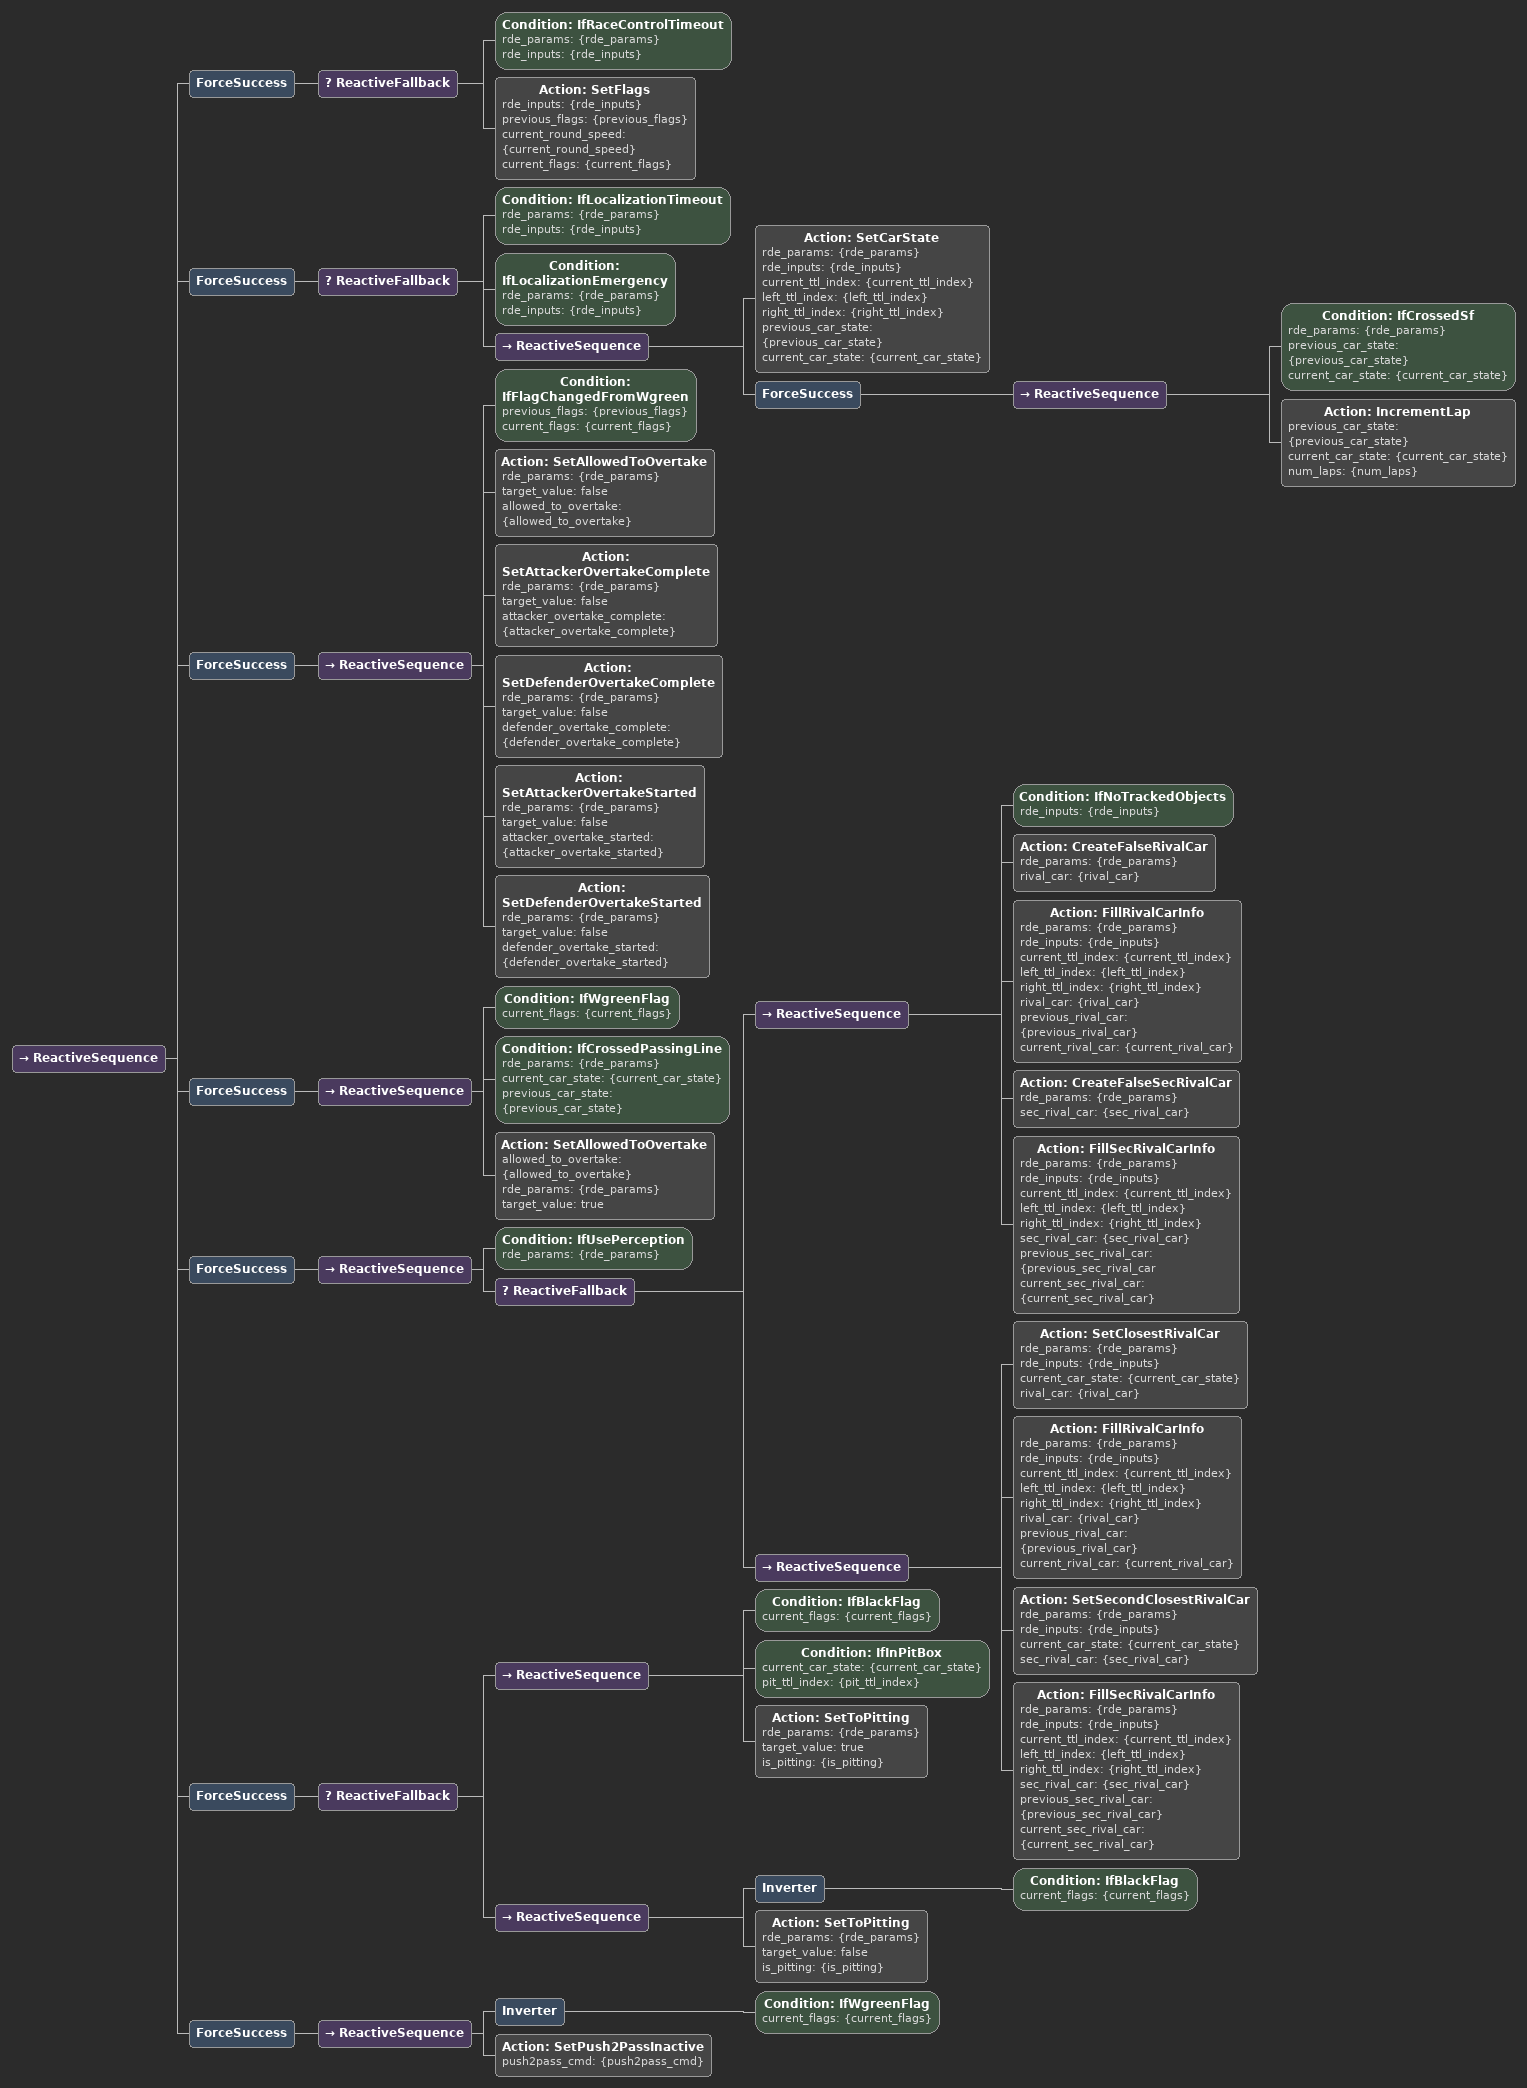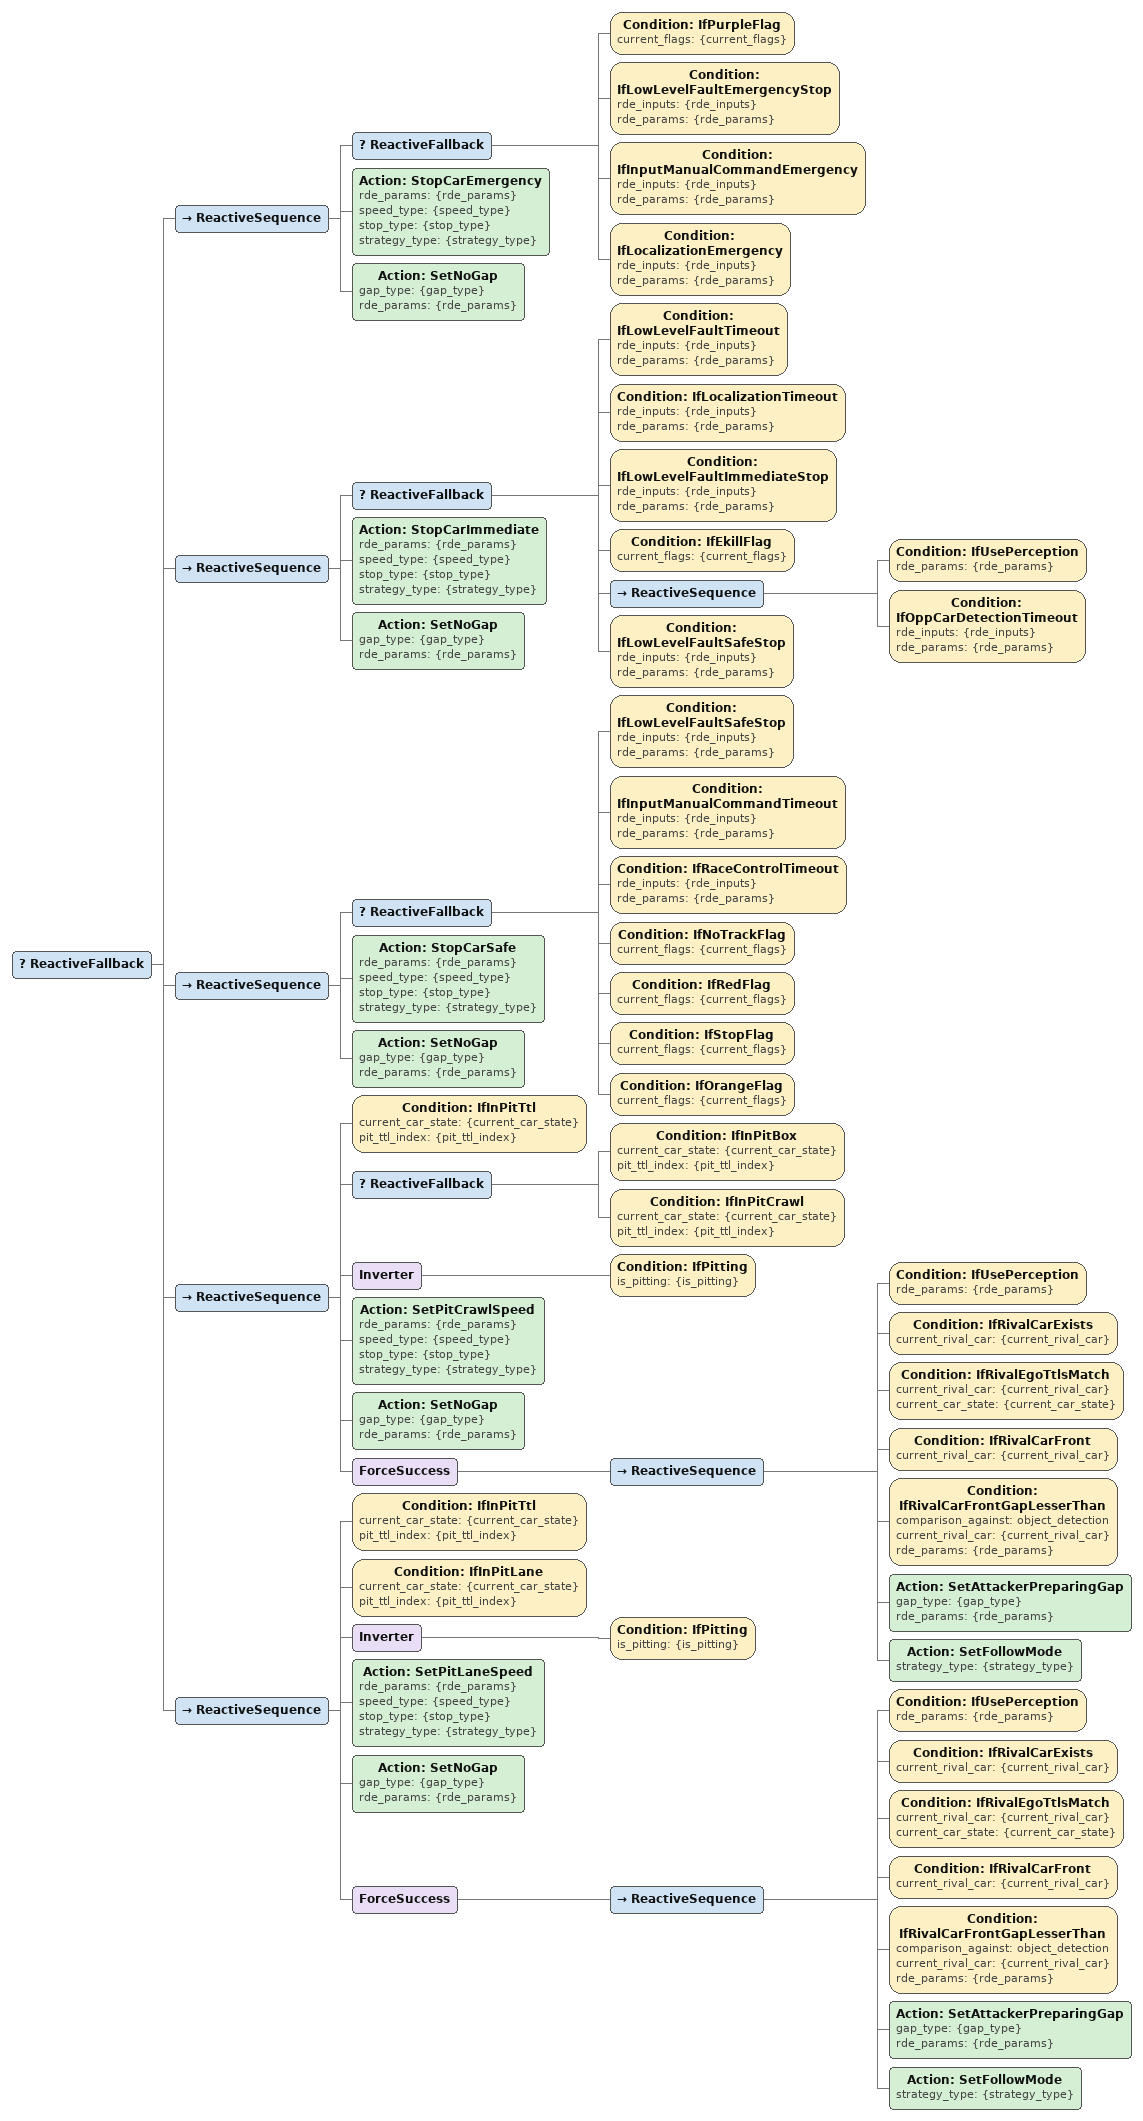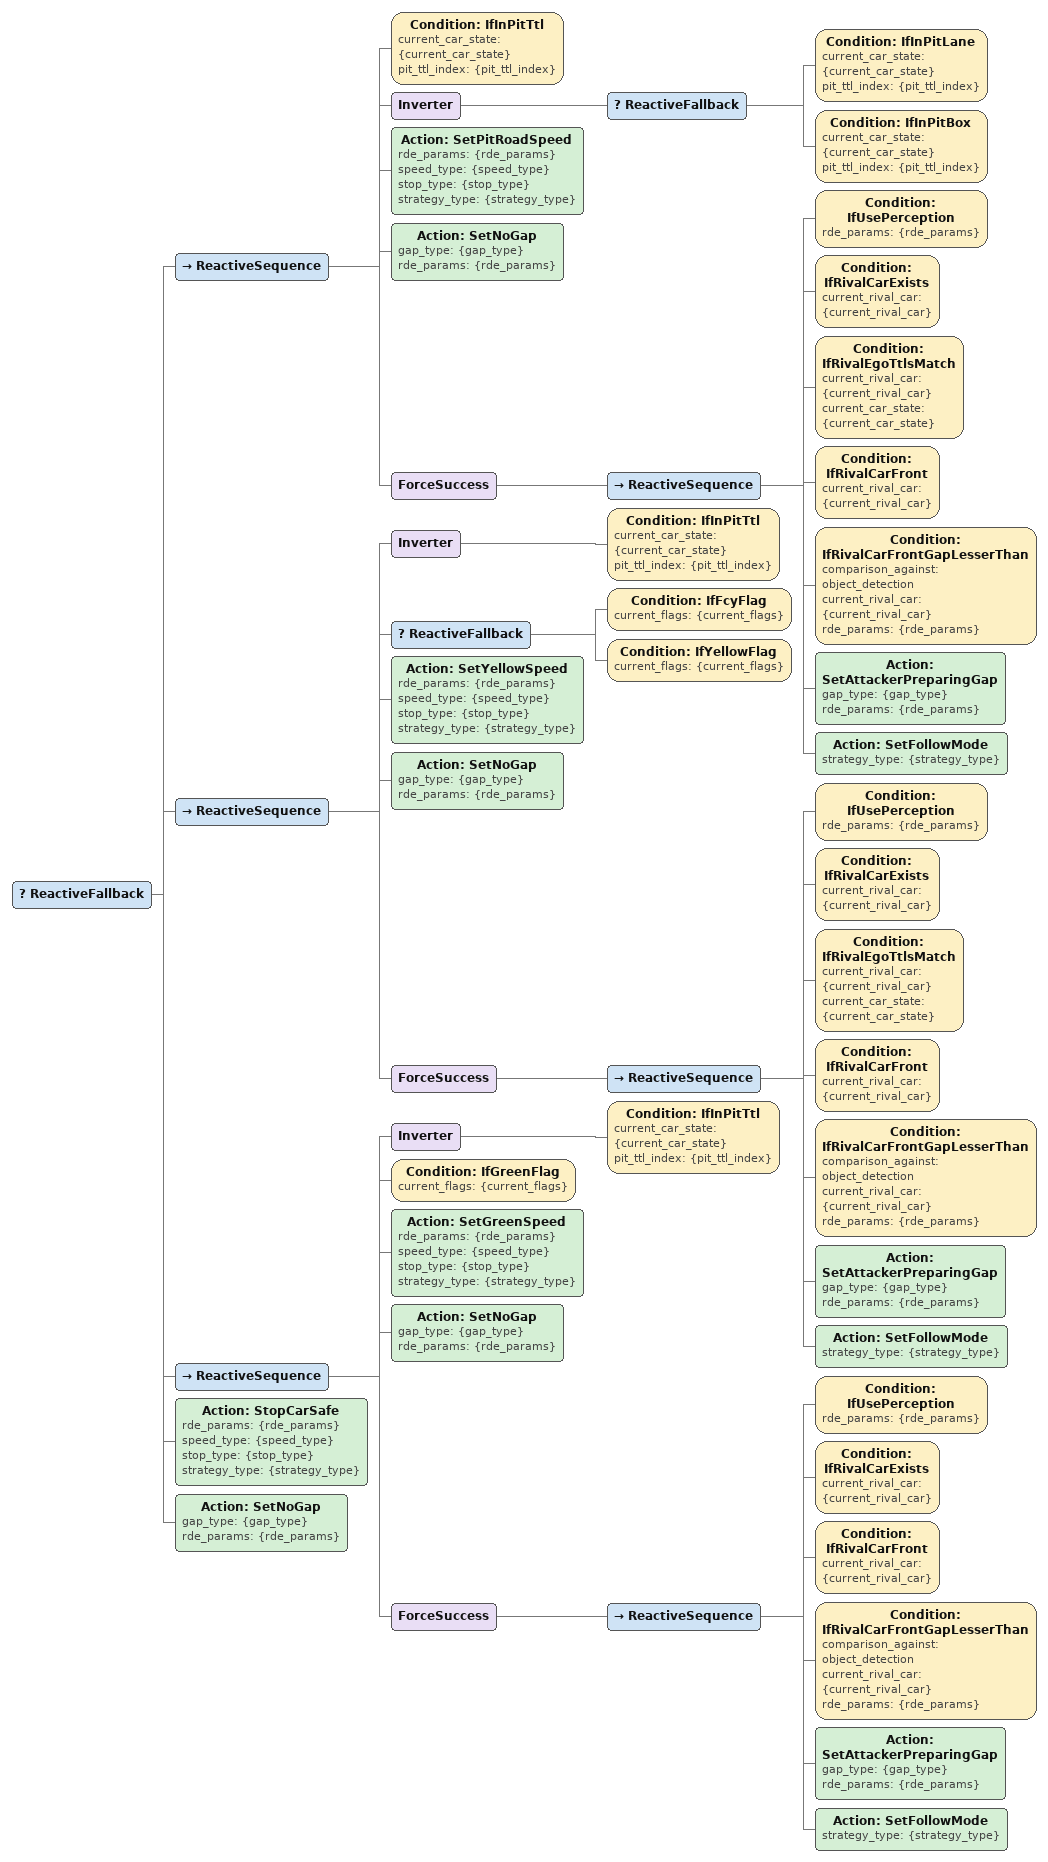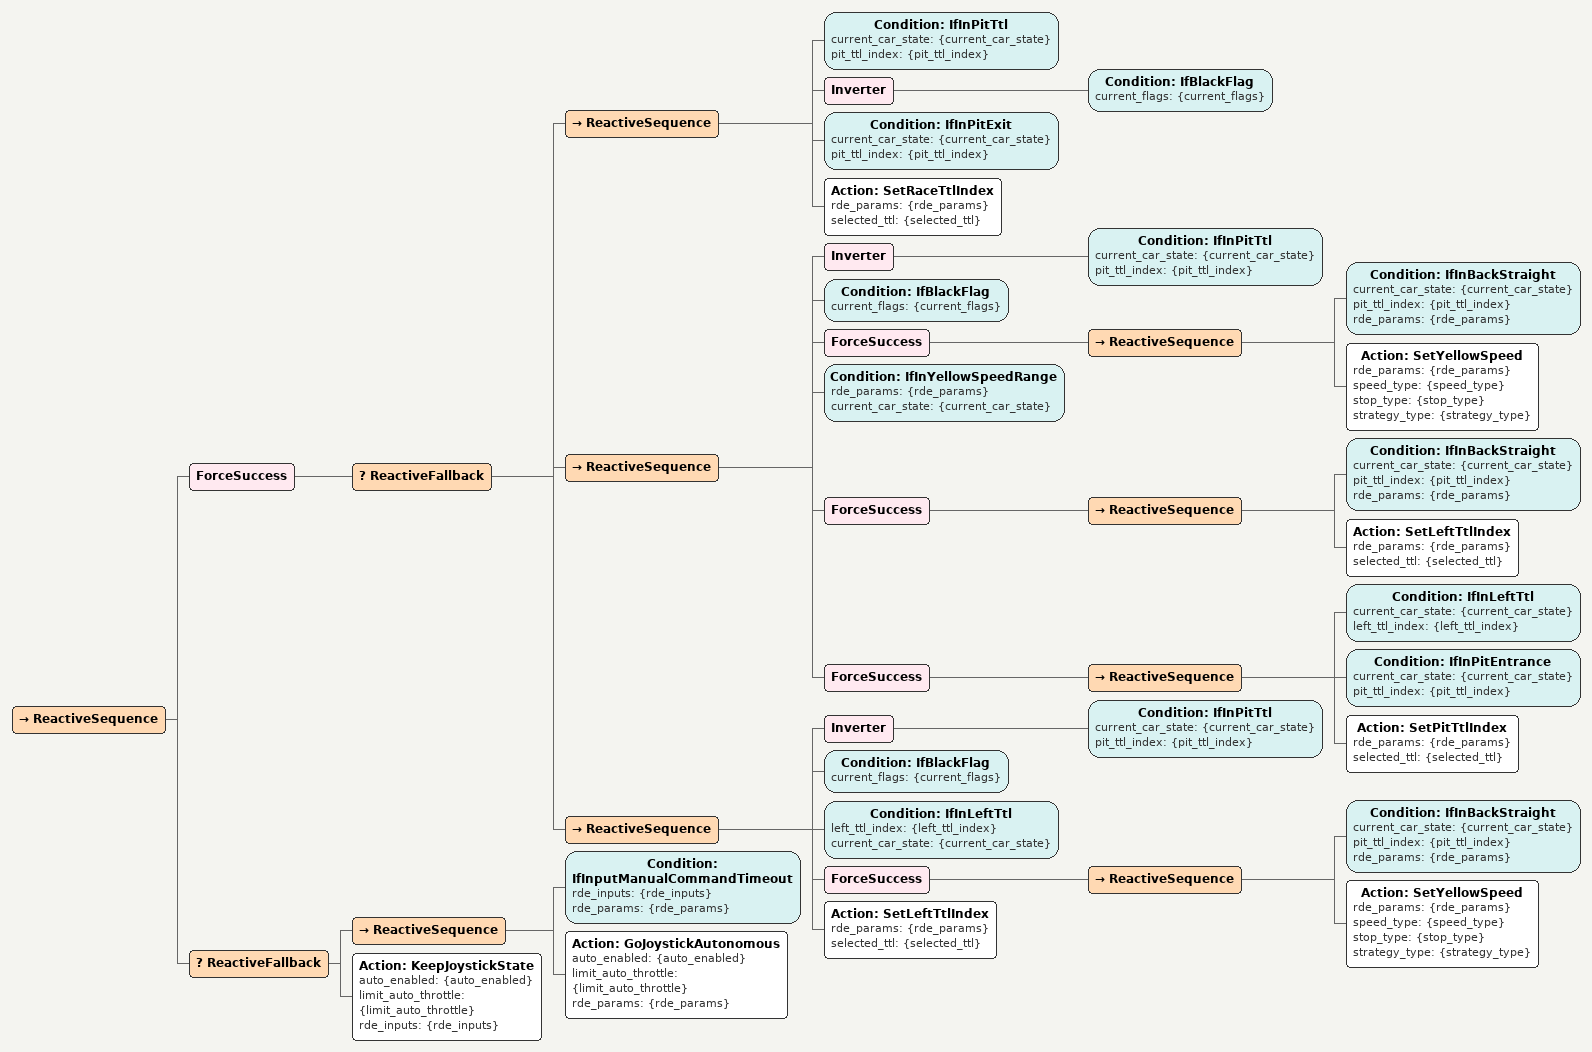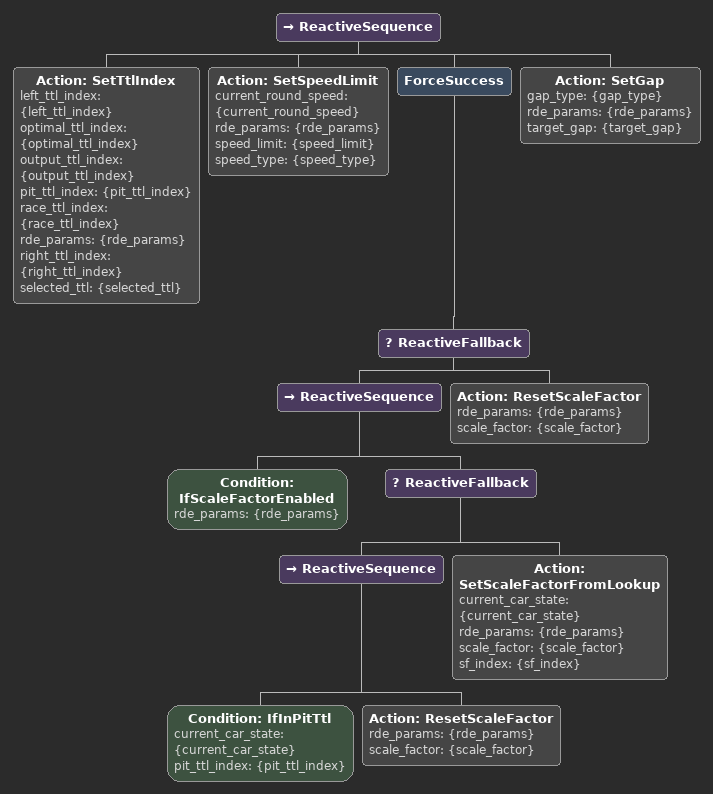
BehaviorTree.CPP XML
<ReactiveSequence>
	<ForceSuccess>
		<ReactiveFallback>
			<Condition ID="IfRaceControlTimeout" rde_params="{rde_params}" rde_inputs="{rde_inputs}"/>
			<Action ID="SetFlags" rde_inputs="{rde_inputs}" previous_flags="{previous_flags}" current_round_speed="{current_round_speed}" current_flags="{current_flags}"/>
		</ReactiveFallback>
	</ForceSuccess>
	<ForceSuccess>
		<ReactiveFallback>
			<Condition ID="IfLocalizationTimeout" rde_params="{rde_params}" rde_inputs="{rde_inputs}"/>
			<Condition ID="IfLocalizationEmergency" rde_params="{rde_params}" rde_inputs="{rde_inputs}"/>
			<ReactiveSequence>
				<Action ID="SetCarState" rde_params="{rde_params}" rde_inputs="{rde_inputs}" current_ttl_index="{current_ttl_index}" left_ttl_index="{left_ttl_index}" right_ttl_index="{right_ttl_index}" previous_car_state="{previous_car_state}" current_car_state="{current_car_state}"/>
				<ForceSuccess>
					<ReactiveSequence>
						<Condition ID="IfCrossedSf" rde_params="{rde_params}" previous_car_state="{previous_car_state}" current_car_state="{current_car_state}"/>
						<Action ID="IncrementLap" previous_car_state="{previous_car_state}" current_car_state="{current_car_state}" num_laps="{num_laps}"/>
					</ReactiveSequence>
				</ForceSuccess>
			</ReactiveSequence>
		</ReactiveFallback>
	</ForceSuccess>
	<ForceSuccess>
		<ReactiveSequence>
			<Condition ID="IfFlagChangedFromWgreen" previous_flags="{previous_flags}" current_flags="{current_flags}"/>
			<Action ID="SetAllowedToOvertake" rde_params="{rde_params}" target_value="false" allowed_to_overtake="{allowed_to_overtake}"/>
			<Action ID="SetAttackerOvertakeComplete" rde_params="{rde_params}" target_value="false" attacker_overtake_complete="{attacker_overtake_complete}"/>
			<Action ID="SetDefenderOvertakeComplete" rde_params="{rde_params}" target_value="false" defender_overtake_complete="{defender_overtake_complete}"/>
			<Action ID="SetAttackerOvertakeStarted" rde_params="{rde_params}" target_value="false" attacker_overtake_started="{attacker_overtake_started}"/>
			<Action ID="SetDefenderOvertakeStarted" rde_params="{rde_params}" target_value="false" defender_overtake_started="{defender_overtake_started}"/>
		</ReactiveSequence>
	</ForceSuccess>
	<ForceSuccess>
		<ReactiveSequence>
			<Condition ID="IfWgreenFlag" current_flags="{current_flags}"/>
			<Condition ID="IfCrossedPassingLine" rde_params="{rde_params}" current_car_state="{current_car_state}" previous_car_state="{previous_car_state}"/>
			<Action ID="SetAllowedToOvertake" allowed_to_overtake="{allowed_to_overtake}" rde_params="{rde_params}" target_value="true"/>
		</ReactiveSequence>
	</ForceSuccess>
	<ForceSuccess>
		<ReactiveSequence>
		<Condition ID="IfUsePerception" rde_params="{rde_params}"/>
		<ReactiveFallback>
			<ReactiveSequence>
				<Condition ID="IfNoTrackedObjects" rde_inputs="{rde_inputs}"/>
				<Action ID="CreateFalseRivalCar" rde_params="{rde_params}" rival_car="{rival_car}"/>
				<Action ID="FillRivalCarInfo" rde_params="{rde_params}" rde_inputs="{rde_inputs}" current_ttl_index="{current_ttl_index}" left_ttl_index="{left_ttl_index}" right_ttl_index="{right_ttl_index}" rival_car="{rival_car}" previous_rival_car="{previous_rival_car}" current_rival_car="{current_rival_car}"/>
				<Action ID="CreateFalseSecRivalCar" rde_params="{rde_params}" sec_rival_car="{sec_rival_car}"/>
				<Action ID="FillSecRivalCarInfo" rde_params="{rde_params}" rde_inputs="{rde_inputs}" current_ttl_index="{current_ttl_index}" left_ttl_index="{left_ttl_index}" right_ttl_index="{right_ttl_index}" sec_rival_car="{sec_rival_car}" previous_sec_rival_car="{previous_sec_rival_car" current_sec_rival_car="{current_sec_rival_car}"/>
			</ReactiveSequence>
			<ReactiveSequence>
				<Action ID="SetClosestRivalCar" rde_params="{rde_params}" rde_inputs="{rde_inputs}" current_car_state="{current_car_state}" rival_car="{rival_car}"/>
				<Action ID="FillRivalCarInfo" rde_params="{rde_params}" rde_inputs="{rde_inputs}" current_ttl_index="{current_ttl_index}" left_ttl_index="{left_ttl_index}" right_ttl_index="{right_ttl_index}" rival_car="{rival_car}" previous_rival_car="{previous_rival_car}" current_rival_car="{current_rival_car}"/>
				<Action ID="SetSecondClosestRivalCar" rde_params="{rde_params}" rde_inputs="{rde_inputs}" current_car_state="{current_car_state}" sec_rival_car="{sec_rival_car}"/>
				<Action ID="FillSecRivalCarInfo" rde_params="{rde_params}" rde_inputs="{rde_inputs}" current_ttl_index="{current_ttl_index}" left_ttl_index="{left_ttl_index}" right_ttl_index="{right_ttl_index}" sec_rival_car="{sec_rival_car}" previous_sec_rival_car="{previous_sec_rival_car}" current_sec_rival_car="{current_sec_rival_car}"/>
			</ReactiveSequence>
			</ReactiveFallback>
		</ReactiveSequence>
	</ForceSuccess>
	<ForceSuccess>
		<ReactiveFallback>
			<ReactiveSequence>
				<Condition ID="IfBlackFlag" current_flags="{current_flags}"/>
				<Condition ID="IfInPitBox" current_car_state="{current_car_state}" pit_ttl_index="{pit_ttl_index}"/>
				<Action ID="SetToPitting" rde_params="{rde_params}" target_value="true" is_pitting="{is_pitting}"/>
			</ReactiveSequence>
			<ReactiveSequence>
				<Inverter>
					<Condition ID="IfBlackFlag" current_flags="{current_flags}"/>
				</Inverter>
				<Action ID="SetToPitting" rde_params="{rde_params}" target_value="false" is_pitting="{is_pitting}"/>
			</ReactiveSequence>
		</ReactiveFallback>
	</ForceSuccess>
	<ForceSuccess>
		<ReactiveSequence>
			<Inverter>
				<Condition ID="IfWgreenFlag" current_flags="{current_flags}"/>
			</Inverter>
			<Action ID="SetPush2PassInactive" push2pass_cmd="{push2pass_cmd}"/>
		</ReactiveSequence>
	</ForceSuccess>
</ReactiveSequence>

<ReactiveFallback>
	<ReactiveSequence> <!-- Set Emergency Stop -->
		<ReactiveFallback>
			<Condition ID="IfPurpleFlag" current_flags="{current_flags}"/>
			<Condition ID="IfLowLevelFaultEmergencyStop" rde_inputs="{rde_inputs}" rde_params="{rde_params}"/>
			<Condition ID="IfInputManualCommandEmergency" rde_inputs="{rde_inputs}" rde_params="{rde_params}"/>
			<Condition ID="IfLocalizationEmergency" rde_inputs="{rde_inputs}" rde_params="{rde_params}"/>
		</ReactiveFallback>
		<Action ID="StopCarEmergency" rde_params="{rde_params}" speed_type="{speed_type}" stop_type="{stop_type}" strategy_type="{strategy_type}"/>
		<Action ID="SetNoGap" gap_type="{gap_type}" rde_params="{rde_params}"/>
	</ReactiveSequence>
	<ReactiveSequence> <!-- Set Immediate Stop -->
		<ReactiveFallback>
			<Condition ID="IfLowLevelFaultTimeout" rde_inputs="{rde_inputs}" rde_params="{rde_params}"/>
			<Condition ID="IfLocalizationTimeout" rde_inputs="{rde_inputs}" rde_params="{rde_params}"/>
			<Condition ID="IfLowLevelFaultImmediateStop" rde_inputs="{rde_inputs}" rde_params="{rde_params}"/>
			<Condition ID="IfEkillFlag" current_flags="{current_flags}"/>
			<ReactiveSequence>
				<Condition ID="IfUsePerception" rde_params="{rde_params}"/>
				<Condition ID="IfOppCarDetectionTimeout" rde_inputs="{rde_inputs}" rde_params="{rde_params}"/>
			</ReactiveSequence>
			<Condition ID="IfLowLevelFaultSafeStop" rde_inputs="{rde_inputs}" rde_params="{rde_params}"/>
		</ReactiveFallback>
		<Action ID="StopCarImmediate" rde_params="{rde_params}" speed_type="{speed_type}" stop_type="{stop_type}" strategy_type="{strategy_type}"/>
		<Action ID="SetNoGap" gap_type="{gap_type}" rde_params="{rde_params}"/>
	</ReactiveSequence>
	<ReactiveSequence> <!-- Set Safe Stop -->
		<ReactiveFallback>
			<Condition ID="IfLowLevelFaultSafeStop" rde_inputs="{rde_inputs}" rde_params="{rde_params}"/>
			<Condition ID="IfInputManualCommandTimeout" rde_inputs="{rde_inputs}" rde_params="{rde_params}"/>
			<Condition ID="IfRaceControlTimeout" rde_inputs="{rde_inputs}" rde_params="{rde_params}"/>
			<Condition ID="IfNoTrackFlag" current_flags="{current_flags}"/>
			<Condition ID="IfRedFlag" current_flags="{current_flags}"/>
			<Condition ID="IfStopFlag" current_flags="{current_flags}"/>
			<Condition ID="IfOrangeFlag" current_flags="{current_flags}"/>
		</ReactiveFallback>
		<Action ID="StopCarSafe" rde_params="{rde_params}" speed_type="{speed_type}" stop_type="{stop_type}" strategy_type="{strategy_type}"/>
		<Action ID="SetNoGap" gap_type="{gap_type}" rde_params="{rde_params}"/>
	</ReactiveSequence>
	<!--On Pit Behavior -->
	<ReactiveSequence> <!-- Set Pit Crawl Speed -->
		<Condition ID="IfInPitTtl" current_car_state="{current_car_state}" pit_ttl_index="{pit_ttl_index}"/>
		<ReactiveFallback>
			<Condition ID="IfInPitBox" current_car_state="{current_car_state}" pit_ttl_index="{pit_ttl_index}"/>
			<Condition ID="IfInPitCrawl" current_car_state="{current_car_state}" pit_ttl_index="{pit_ttl_index}"/>
		</ReactiveFallback>
		<Inverter>
			<Condition ID="IfPitting" is_pitting="{is_pitting}"/>
		</Inverter>
		<Action ID="SetPitCrawlSpeed" rde_params="{rde_params}" speed_type="{speed_type}" stop_type="{stop_type}" strategy_type="{strategy_type}"/>
		<Action ID="SetNoGap" gap_type="{gap_type}" rde_params="{rde_params}"/>
		<ForceSuccess> <!-- DEFENSIVE -->
			<ReactiveSequence>
				<Condition ID="IfUsePerception" rde_params="{rde_params}"/>
				<Condition ID="IfRivalCarExists" current_rival_car="{current_rival_car}"/>
				<Condition ID="IfRivalEgoTtlsMatch" current_rival_car="{current_rival_car}" current_car_state="{current_car_state}"/>
				<Condition ID="IfRivalCarFront" current_rival_car="{current_rival_car}"/>
				<Condition ID="IfRivalCarFrontGapLesserThan" comparison_against="object_detection" current_rival_car="{current_rival_car}" rde_params="{rde_params}"/>
				<Action ID="SetAttackerPreparingGap" gap_type="{gap_type}" rde_params="{rde_params}"/>
				<Action ID="SetFollowMode" strategy_type="{strategy_type}"/>
			</ReactiveSequence>
		</ForceSuccess>
	</ReactiveSequence>
	<ReactiveSequence> <!-- Set Pit Lane Speed -->
		<Condition ID="IfInPitTtl" current_car_state="{current_car_state}" pit_ttl_index="{pit_ttl_index}"/>
		<Condition ID="IfInPitLane" current_car_state="{current_car_state}" pit_ttl_index="{pit_ttl_index}"/>
		<Inverter>
			<Condition ID="IfPitting" is_pitting="{is_pitting}"/>
		</Inverter>
		<Action ID="SetPitLaneSpeed" rde_params="{rde_params}" speed_type="{speed_type}" stop_type="{stop_type}" strategy_type="{strategy_type}"/>
		<Action ID="SetNoGap" gap_type="{gap_type}" rde_params="{rde_params}"/>
		<ForceSuccess> <!-- DEFENSIVE -->
			<ReactiveSequence>
				<Condition ID="IfUsePerception" rde_params="{rde_params}"/>
				<Condition ID="IfRivalCarExists" current_rival_car="{current_rival_car}"/>
				<Condition ID="IfRivalEgoTtlsMatch" current_rival_car="{current_rival_car}" current_car_state="{current_car_state}"/>
				<Condition ID="IfRivalCarFront" current_rival_car="{current_rival_car}"/>
				<Condition ID="IfRivalCarFrontGapLesserThan" comparison_against="object_detection" current_rival_car="{current_rival_car}" rde_params="{rde_params}"/>
				<Action ID="SetAttackerPreparingGap" gap_type="{gap_type}" rde_params="{rde_params}"/>
				<Action ID="SetFollowMode" strategy_type="{strategy_type}"/>
			</ReactiveSequence>
		</ForceSuccess>
	</ReactiveSequence>
</ReactiveFallback>

<ReactiveFallback>
	<ReactiveSequence> <!-- Set Pit Road speed-->
		<Condition ID="IfInPitTtl" current_car_state="{current_car_state}" pit_ttl_index="{pit_ttl_index}"/>
		<Inverter>
			<ReactiveFallback>
				<Condition ID="IfInPitLane" current_car_state="{current_car_state}" pit_ttl_index="{pit_ttl_index}"/>
				<Condition ID="IfInPitBox" current_car_state="{current_car_state}" pit_ttl_index="{pit_ttl_index}"/>
			</ReactiveFallback>
		</Inverter>
		<Action ID="SetPitRoadSpeed" rde_params="{rde_params}" speed_type="{speed_type}" stop_type="{stop_type}" strategy_type="{strategy_type}"/>
		<Action ID="SetNoGap" gap_type="{gap_type}" rde_params="{rde_params}"/>
		<ForceSuccess> <!-- DEFENSIVE -->
			<ReactiveSequence>
				<Condition ID="IfUsePerception" rde_params="{rde_params}"/>
				<Condition ID="IfRivalCarExists" current_rival_car="{current_rival_car}"/>
				<Condition ID="IfRivalEgoTtlsMatch" current_rival_car="{current_rival_car}" current_car_state="{current_car_state}"/>
				<Condition ID="IfRivalCarFront" current_rival_car="{current_rival_car}"/>
				<Condition ID="IfRivalCarFrontGapLesserThan" comparison_against="object_detection" current_rival_car="{current_rival_car}" rde_params="{rde_params}"/>
				<Action ID="SetAttackerPreparingGap" gap_type="{gap_type}" rde_params="{rde_params}"/>
				<Action ID="SetFollowMode" strategy_type="{strategy_type}"/>
			</ReactiveSequence>
		</ForceSuccess>
	</ReactiveSequence>
	<!-- On Track Behavior -->
	<ReactiveSequence> <!-- Set Yellow Speed-->
		<Inverter>
			<Condition ID="IfInPitTtl" current_car_state="{current_car_state}" pit_ttl_index="{pit_ttl_index}"/>
		</Inverter>
		<ReactiveFallback>
			<Condition ID="IfFcyFlag" current_flags="{current_flags}"/>
			<Condition ID="IfYellowFlag" current_flags="{current_flags}"/>
		</ReactiveFallback>
		<Action ID="SetYellowSpeed" rde_params="{rde_params}" speed_type="{speed_type}" stop_type="{stop_type}" strategy_type="{strategy_type}"/>
		<Action ID="SetNoGap" gap_type="{gap_type}" rde_params="{rde_params}"/>
		<ForceSuccess> <!-- DEFENSIVE -->
			<ReactiveSequence>
				<Condition ID="IfUsePerception" rde_params="{rde_params}"/>
				<Condition ID="IfRivalCarExists" current_rival_car="{current_rival_car}"/>
				<Condition ID="IfRivalEgoTtlsMatch" current_rival_car="{current_rival_car}" current_car_state="{current_car_state}"/>
				<Condition ID="IfRivalCarFront" current_rival_car="{current_rival_car}"/>
				<Condition ID="IfRivalCarFrontGapLesserThan" comparison_against="object_detection" current_rival_car="{current_rival_car}" rde_params="{rde_params}"/>
				<Action ID="SetAttackerPreparingGap" gap_type="{gap_type}" rde_params="{rde_params}"/>
				<Action ID="SetFollowMode" strategy_type="{strategy_type}"/>
			</ReactiveSequence>
		</ForceSuccess>
	</ReactiveSequence>
	<ReactiveSequence> <!-- Set Green Speed, null flag -->
		<Inverter>
			<Condition ID="IfInPitTtl" current_car_state="{current_car_state}" pit_ttl_index="{pit_ttl_index}"/>
		</Inverter>
		<Condition ID="IfGreenFlag" current_flags="{current_flags}"/>
		<Action ID="SetGreenSpeed" rde_params="{rde_params}" speed_type="{speed_type}" stop_type="{stop_type}" strategy_type="{strategy_type}"/>
		<Action ID="SetNoGap" gap_type="{gap_type}" rde_params="{rde_params}"/>
		<ForceSuccess> <!-- DEFENSIVE -->
			<ReactiveSequence>
				<Condition ID="IfUsePerception" rde_params="{rde_params}"/>
				<Condition ID="IfRivalCarExists" current_rival_car="{current_rival_car}"/>
				<Condition ID="IfRivalCarFront" current_rival_car="{current_rival_car}"/>
				<Condition ID="IfRivalCarFrontGapLesserThan" comparison_against="object_detection" current_rival_car="{current_rival_car}" rde_params="{rde_params}"/>
				<Action ID="SetAttackerPreparingGap" gap_type="{gap_type}" rde_params="{rde_params}"/>
				<Action ID="SetFollowMode" strategy_type="{strategy_type}"/>
			</ReactiveSequence>
		</ForceSuccess>
	</ReactiveSequence>
	<!-- Before overtake, multi vehicle -->
	<!-- During overtake, multi vehicle -->
	<!-- Overtake completed, multi vehicle -->
	<!-- Before overtake, one vehicle -->
	<!-- During overtake started, one vehicle -->
	<!-- Overtake completed, one vehicle -->
	<!-- No vehicles, maximize power output -->
	<!-- Stop car otherwise -->
	<Action ID="StopCarSafe" rde_params="{rde_params}" speed_type="{speed_type}" stop_type="{stop_type}" strategy_type="{strategy_type}"/>
	<Action ID="SetNoGap" gap_type="{gap_type}" rde_params="{rde_params}"/>
</ReactiveFallback>

<ReactiveSequence>
	<!-- Enter and Exit pit ttl logic -->
	<ForceSuccess>
		<ReactiveFallback>
			<ReactiveSequence>
				<Condition ID="IfInPitTtl" current_car_state="{current_car_state}" pit_ttl_index="{pit_ttl_index}"/>
				<Inverter>
					<Condition ID="IfBlackFlag" current_flags="{current_flags}"/>
				</Inverter>
				<Condition ID="IfInPitExit" current_car_state="{current_car_state}" pit_ttl_index="{pit_ttl_index}"/>
				<Action ID="SetRaceTtlIndex" rde_params="{rde_params}" selected_ttl="{selected_ttl}"/>
			</ReactiveSequence>
			<ReactiveSequence>
				<Inverter>
					<Condition ID="IfInPitTtl" current_car_state="{current_car_state}" pit_ttl_index="{pit_ttl_index}"/>
				</Inverter>
				<Condition ID="IfBlackFlag" current_flags="{current_flags}"/>
				<ForceSuccess>
					<ReactiveSequence>
						<Condition ID="IfInBackStraight" current_car_state="{current_car_state}" pit_ttl_index="{pit_ttl_index}" rde_params="{rde_params}"/>
						<Action ID="SetYellowSpeed" rde_params="{rde_params}" speed_type="{speed_type}" stop_type="{stop_type}" strategy_type="{strategy_type}"/>
					</ReactiveSequence>
				</ForceSuccess>
				<Condition ID="IfInYellowSpeedRange" rde_params="{rde_params}" current_car_state="{current_car_state}"/>
				<ForceSuccess>
					<ReactiveSequence>
						<Condition ID="IfInBackStraight" current_car_state="{current_car_state}" pit_ttl_index="{pit_ttl_index}" rde_params="{rde_params}"/>
						<Action ID="SetLeftTtlIndex" rde_params="{rde_params}" selected_ttl="{selected_ttl}"/>
					</ReactiveSequence>
				</ForceSuccess>
				<ForceSuccess>
					<ReactiveSequence>
						<Condition ID="IfInLeftTtl" current_car_state="{current_car_state}" left_ttl_index="{left_ttl_index}"/>>
						<Condition ID="IfInPitEntrance" current_car_state="{current_car_state}" pit_ttl_index="{pit_ttl_index}"/>
						<Action ID="SetPitTtlIndex" rde_params="{rde_params}" selected_ttl="{selected_ttl}"/>
					</ReactiveSequence>
				</ForceSuccess>
			</ReactiveSequence>
			<ReactiveSequence>
				<Inverter>
					<Condition ID="IfInPitTtl" current_car_state="{current_car_state}" pit_ttl_index="{pit_ttl_index}"/>
				</Inverter>
				<Condition ID="IfBlackFlag" current_flags="{current_flags}"/>
				<Condition ID="IfInLeftTtl" left_ttl_index="{left_ttl_index}" current_car_state="{current_car_state}"/>
				<ForceSuccess>
					<ReactiveSequence>
						<Condition ID="IfInBackStraight" current_car_state="{current_car_state}" pit_ttl_index="{pit_ttl_index}" rde_params="{rde_params}"/>
						<Action ID="SetYellowSpeed" rde_params="{rde_params}" speed_type="{speed_type}" stop_type="{stop_type}" strategy_type="{strategy_type}"/>
					</ReactiveSequence>
				</ForceSuccess>
				<Action ID="SetLeftTtlIndex" rde_params="{rde_params}" selected_ttl="{selected_ttl}"/>
			</ReactiveSequence>
		</ReactiveFallback>
	</ForceSuccess>
	<!-- Set Autonomous and Limit Auto Throttle -->
	<ReactiveFallback>
		<ReactiveSequence>
			<Condition ID="IfInputManualCommandTimeout" rde_inputs="{rde_inputs}" rde_params="{rde_params}"/>
			<Action ID="GoJoystickAutonomous" auto_enabled="{auto_enabled}" limit_auto_throttle="{limit_auto_throttle}" rde_params="{rde_params}"/>
		</ReactiveSequence>
		<Action ID="KeepJoystickState" auto_enabled="{auto_enabled}" limit_auto_throttle="{limit_auto_throttle}" rde_inputs="{rde_inputs}"/>
	</ReactiveFallback>
</ReactiveSequence>

<ReactiveSequence>
	<Action ID="SetTtlIndex" left_ttl_index="{left_ttl_index}" optimal_ttl_index="{optimal_ttl_index}" output_ttl_index="{output_ttl_index}" pit_ttl_index="{pit_ttl_index}" race_ttl_index="{race_ttl_index}" rde_params="{rde_params}" right_ttl_index="{right_ttl_index}" selected_ttl="{selected_ttl}"/>
	<Action ID="SetSpeedLimit" current_round_speed="{current_round_speed}" rde_params="{rde_params}" speed_limit="{speed_limit}" speed_type="{speed_type}"/>
	<!-- Set the Scale Factor-->
	<ForceSuccess>
		<ReactiveFallback>
			<ReactiveSequence>
				<Condition ID="IfScaleFactorEnabled" rde_params="{rde_params}"/>
				<ReactiveFallback>
					<ReactiveSequence>
						<Condition ID="IfInPitTtl" current_car_state="{current_car_state}" pit_ttl_index="{pit_ttl_index}"/>
						<Action ID="ResetScaleFactor" rde_params="{rde_params}" scale_factor="{scale_factor}"/>
					</ReactiveSequence>
					<Action ID="SetScaleFactorFromLookup" current_car_state="{current_car_state}" rde_params="{rde_params}" scale_factor="{scale_factor}" sf_index="{sf_index}"/>
				</ReactiveFallback>
			</ReactiveSequence>
			<Action ID="ResetScaleFactor" rde_params="{rde_params}" scale_factor="{scale_factor}"/>
		</ReactiveFallback>
	</ForceSuccess>
	<Action ID="SetGap" gap_type="{gap_type}" rde_params="{rde_params}" target_gap="{target_gap}"/>
</ReactiveSequence>
